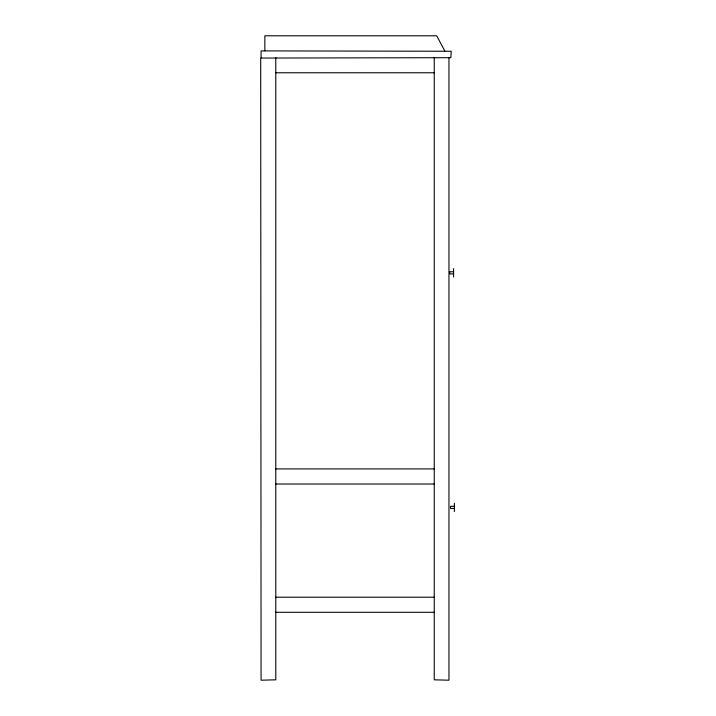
<?xml version="1.0" encoding="UTF-8"?>
<svg xmlns="http://www.w3.org/2000/svg" width="716" height="716" viewBox="0 0 716 716"><rect width="100%" height="100%" fill="white"/><g stroke="black" fill="none" stroke-linecap="round" stroke-linejoin="round"><path stroke-width="1.07" d="M444.77 50.89L436.706 35.8L264.848 35.8L264.848 50.89M261.072 57.683L261.072 50.89L451.223 51.266L450.847 57.683L260.696 58.059L261.072 680.2L275.785 679.824L275.785 57.683M275.785 72.772L434.245 72.772M453.586 271.767L449.791 271.767L449.791 273.906L453.586 273.906M275.785 468.917L434.245 468.917M275.785 484.016L434.245 484.016M454.356 506.337L450.561 506.337L450.561 508.467L454.356 508.467M275.785 597.198L434.245 597.198M275.409 612.287L434.245 612.287M448.959 57.683L448.959 680.2L434.245 679.824L434.245 57.683M454.356 503.196L454.356 511.609M453.586 268.625L453.586 277.038"/></g></svg>
